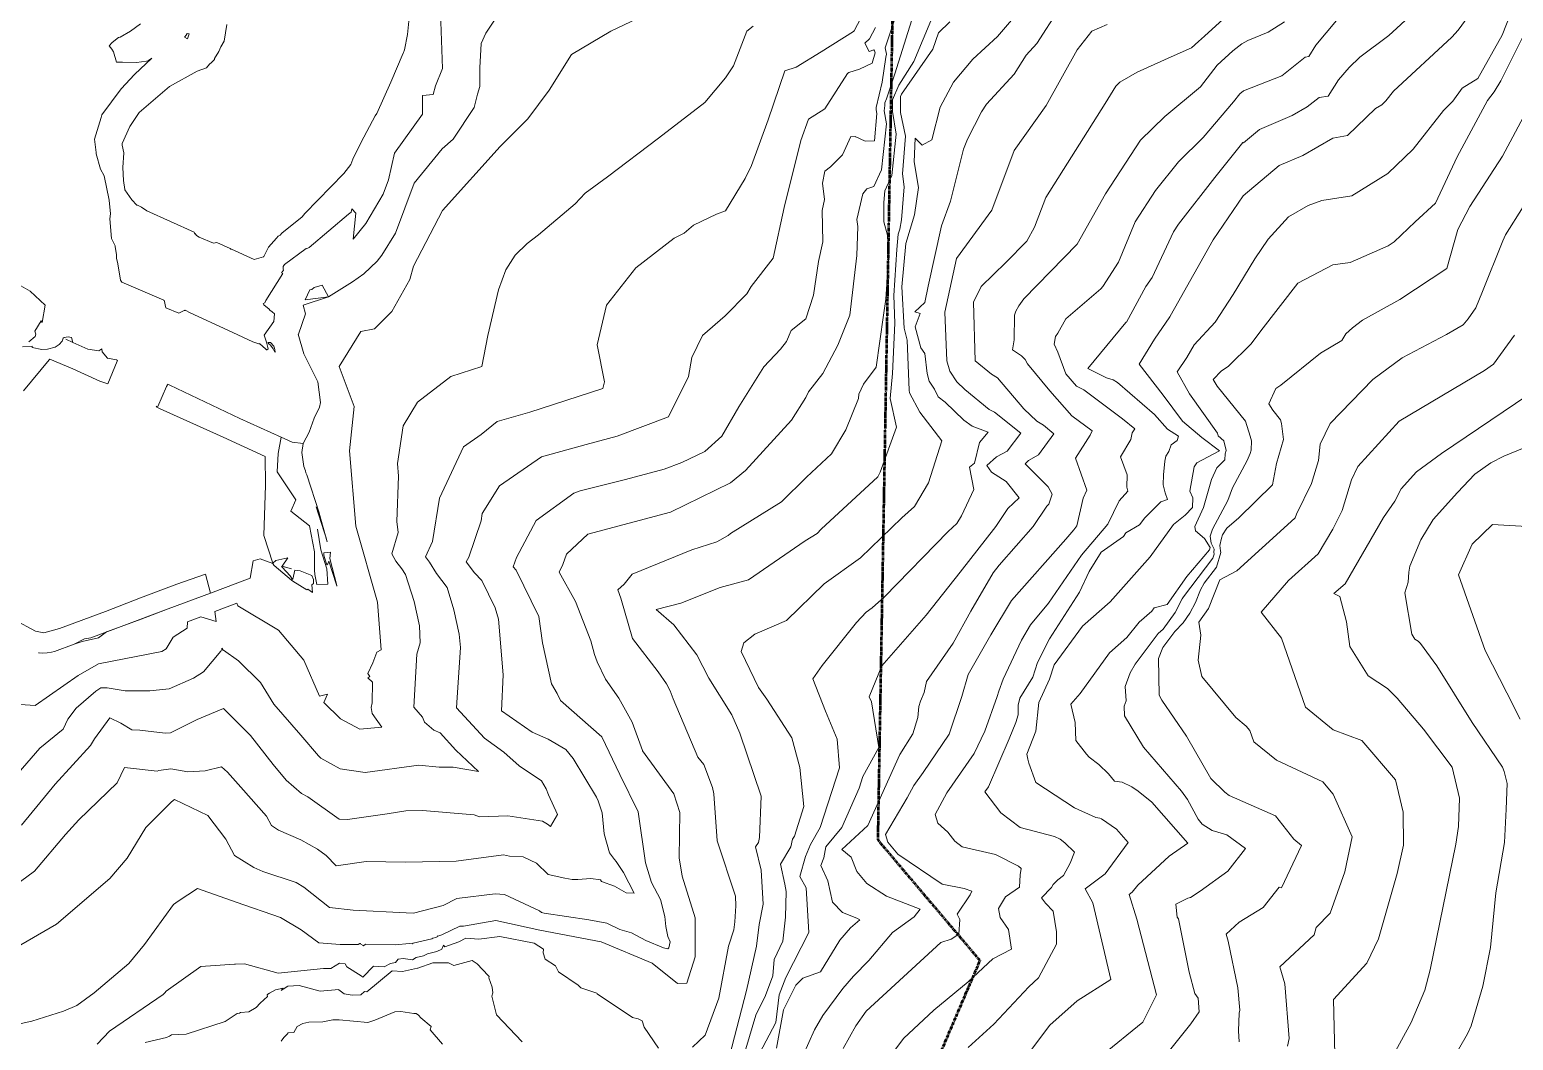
# Model space of a CAD drawing. Header units: metres. Extents: x 808189 to 809552, y 9158146 to 9159172.
# Drawn here: x 808857.6 to 809251.7, y 9158748.9 to 9159017.4 of the extents above; entities that cross this region are included whole.
import ezdxf

# ---------------------------------------------------------------- set-up
doc = ezdxf.new("R2010")
doc.units = ezdxf.units.M
doc.linetypes.add('ACAD_ISO08W100', pattern=[36, 24, -3, 6, -3])
doc.linetypes.add('PHANTOM2', pattern=[1.25, 0.625, -0.125, 0.125, -0.125, 0.125, -0.125])
doc.layers.add('AA L BOT', color=148, linetype='ACAD_ISO08W100')
doc.layers.add('C-TOPO-MAJR', color=9, linetype='Continuous')

msp = doc.modelspace()

# ---------------------------------------------------------------- linework, layer by layer
at = {"layer": 'AA L BOT', "color": 11, "linetype": 'PHANTOM2', "lineweight": 50, "flags": 128}
msp.add_lwpolyline([(809106.24, 9159172.13), (809106.35, 9159157.97), (809090.06, 9159132.63), (809094.85, 9159114.11), (809088.21, 9159105.06), (809082.85, 9158802.17), (809109.98, 9158770.13), (809098.89, 9158744.25), (809143.28, 9158646.89), (809137.11, 9158584.04), (809129.65, 9158530.63), (809094.16, 9158510.92), (808995.59, 9158550.33), (808940.39, 9158558.21), (808918.7, 9158538.51), (808877.3, 9158361.19), (808895.05, 9158313.91), (808928.56, 9158304.05), (808938.42, 9158268.59), (808934.49, 9158201.26), (808909.44, 9158149.88)], dxfattribs=at)
at = {"layer": 'C-TOPO-MAJR', "color": 9, "linetype": 'Continuous', "lineweight": 5}
for points, elevation in [([(808853.55, 9158773.28), (808864.73, 9158779.81), (808878.84, 9158791.92), (808883.46, 9158797.28), (808888.46, 9158805.45), (808895.24, 9158812.28), (808896.04, 9158812.93), (808904.92, 9158808.68), (808909.64, 9158802.4), (808912, 9158798.04), (808917.09, 9158794.84), (808919.54, 9158793.74), (808928.38, 9158790.83), (808930.44, 9158789.59), (808937.21, 9158784.19), (808943.47, 9158783.46), (808957.59, 9158782.78), (808959.55, 9158782.74), (808967.37, 9158784.77), (808971.08, 9158786.57), (808981.23, 9158787.81), (808983.67, 9158787.64), (808993, 9158783.35), (808993.52, 9158782.85), (808994.26, 9158782.67), (809006.14, 9158780.92), (809010.92, 9158780.02), (809014.37, 9158778.39), (809017.47, 9158777.44), (809021.24, 9158775.43), (809025.95, 9158773.53), (809027.07, 9158773.25), (809027.4, 9158773.48), (809027.69, 9158775.1), (809027.11, 9158776.52), (809026.55, 9158779.14), (809026.3, 9158781.79), (809025.11, 9158786.31), (809022.76, 9158790.86), (809021.15, 9158796.07), (809019.18, 9158809.62), (809014.32, 9158819.57), (809009.53, 9158829.52), (808998.55, 9158839.18), (808997.68, 9158841.05), (808996.16, 9158843.59), (808993.79, 9158854.52), (808992.83, 9158861.55), (808986.81, 9158873.87), (808985.99, 9158874.74), (808986.92, 9158877.16), (808992.12, 9158887.03), (809002.08, 9158894.26), (809003.81, 9158894.86), (809015.84, 9158897.89), (809026.11, 9158900.68), (809030.83, 9158902.45), (809036.93, 9158905.36), (809041.46, 9158909.45), (809045.97, 9158917.22), (809052.63, 9158927.86), (809057.05, 9158932.55), (809058.64, 9158934.57), (809059.83, 9158937.53), (809063.73, 9158940.6), (809065.81, 9158946.88), (809067.09, 9158955.83), (809068.23, 9158961.09), (809068.13, 9158969.34), (809068.74, 9158972.32), (809068.21, 9158976.62), (809068.78, 9158979.84), (809070.31, 9158980.95), (809073.49, 9158984.13), (809075.74, 9158989), (809076.82, 9158988.98), (809076.81, 9158989.06), (809079.54, 9158987.75), (809082.03, 9158987.86), (809082.58, 9158995.1), (809082.41, 9158996.1), (809082.47, 9158996.77), (809084, 9159003.47), (809084.99, 9159010.11), (809085.22, 9159010.9), (809084.86, 9159012.55), (809089.54, 9159026.78)], 2590), ([(809253.72, 9159028.57), (809248.71, 9159015.98), (809242.28, 9159004.46), (809238.13, 9159001.83), (809235.58, 9158998.4), (809233.17, 9158995.94), (809225.07, 9158985.68), (809218.39, 9158979.22), (809208.78, 9158973.27), (809200.84, 9158972.01), (809197.15, 9158970.72), (809191.99, 9158967.73), (809186.53, 9158961.79), (809182.99, 9158956.56), (809177.27, 9158947.02), (809172.46, 9158939.68), (809166.87, 9158933.7), (809164.97, 9158930.28), (809162.36, 9158926.49), (809165.64, 9158920.68), (809173.11, 9158910.19), (809173.3, 9158909.51), (809174.76, 9158908.15), (809175.4, 9158905.63), (809175.14, 9158904.71), (809175.07, 9158903.18), (809172.89, 9158900.98), (809171.51, 9158897.92), (809169.4, 9158890.45), (809167.11, 9158885.45), (809167.24, 9158884.26), (809169.65, 9158882.24), (809171.12, 9158879.86), (809171.01, 9158879.19), (809164.94, 9158872.18), (809159.77, 9158864.68), (809156.24, 9158863.8), (809155.69, 9158862.93), (809152.3, 9158859.99), (809148.98, 9158855.95), (809144.39, 9158851.84), (809136.6, 9158841.02), (809134.17, 9158838.23), (809135.28, 9158833.36), (809135.5, 9158828.57), (809138.26, 9158824.97), (809139.02, 9158824.15), (809141.58, 9158822.16), (809144.17, 9158819.7), (809145.7, 9158817.74), (809147.78, 9158817.5), (809150.34, 9158816.24), (809152.02, 9158815.16), (809155.68, 9158812.17), (809165.22, 9158801.27), (809160.27, 9158797.84), (809151.98, 9158790.17), (809150.43, 9158788.28), (809149.65, 9158787.65), (809151.68, 9158781.07), (809156.87, 9158761.02), (809153.3, 9158753.76), (809142.42, 9158744.91)], 2710), ([(808841.41, 9158839), (808859.03, 9158837.83), (808870.42, 9158845.83), (808875.86, 9158848.91), (808892.7, 9158852.18), (808893.87, 9158852.92), (808895.65, 9158856.02), (808899.38, 9158858.4), (808899.54, 9158860.13), (808903.05, 9158861.44), (808907.15, 9158860.15), (808906.77, 9158862.83), (808912.63, 9158865.03), (808912.91, 9158864.33), (808923.7, 9158857.93), (808930.37, 9158849.95), (808934.58, 9158840.38), (808936.68, 9158840.88), (808935.7, 9158838.69), (808940.1, 9158834.34), (808945.29, 9158831.55), (808951.16, 9158832.16), (808948.51, 9158835.75), (808948.33, 9158837.36), (808948.59, 9158838.56), (808948.68, 9158844.09), (808947.44, 9158845.19), (808947.93, 9158845.59), (808947.37, 9158846.37), (808948.72, 9158849.18), (808949.75, 9158852.06), (808950.91, 9158852.68), (808949.99, 9158865.31), (808944.22, 9158885.49), (808942.51, 9158905.51), (808943.73, 9158917.32), (808939.81, 9158927.96), (808945.57, 9158937.2), (808949.21, 9158937.98), (808953.76, 9158942.54), (808958.56, 9158951.07), (808959.52, 9158954.61), (808967.27, 9158969.33), (808982.52, 9158986.35), (808989.92, 9158993.7), (808995.61, 9159001.36), (809001.49, 9159010.78), (809011.92, 9159016.97), (809029.29, 9159025.3)], 2550), ([(808855.4, 9158806.05), (808864.39, 9158816.96), (808873.77, 9158827.25), (808874.83, 9158829.01), (808878.86, 9158834.61), (808881.8, 9158833.17), (808884.67, 9158831.37), (808886.83, 9158831.28), (808893.57, 9158830.54), (808894.99, 9158830.57), (808902.09, 9158834.14), (808909.09, 9158837.08), (808916.24, 9158829.94), (808922.23, 9158822.21), (808925.7, 9158818.08), (808929.76, 9158814.52), (808931.44, 9158813.57), (808939.79, 9158807.72), (808941.96, 9158807.57), (808952.53, 9158809.13), (808957.49, 9158809.9), (808961.95, 9158809.95), (808975.66, 9158808.86), (808977.04, 9158808.31), (808984.63, 9158808.58), (808993.78, 9158807.19), (808995.13, 9158806.31), (808995.93, 9158805.7), (808997.74, 9158808.88), (808995.36, 9158814.12), (808994.78, 9158815.76), (808993.52, 9158817.9), (808987.61, 9158821.82), (808983.53, 9158825.52), (808978.36, 9158829.16), (808970.98, 9158837.25), (808971.11, 9158839.98), (808971.98, 9158853.31), (808971.63, 9158856.84), (808970.26, 9158863.31), (808968.45, 9158869.26), (808965.66, 9158872.94), (808963.74, 9158875.98), (808962.71, 9158877.33), (808964.61, 9158881.45), (808966.4, 9158892.92), (808972.77, 9158906.58), (808977.53, 9158909.83), (808981.73, 9158913.33), (808990.47, 9158915.76), (809009.82, 9158922.11), (809010.28, 9158923.86), (809008.33, 9158933.69), (809010.78, 9158944.2), (809018.58, 9158954.16), (809028.76, 9158962.05), (809031.45, 9158963.37), (809033.95, 9158965.5), (809040.01, 9158968.41), (809042.4, 9158969.24), (809047.65, 9158977.88), (809049.33, 9158981.36), (809053.76, 9158993.43), (809058.15, 9159006.45), (809061.22, 9159007.42), (809067.81, 9159011.54), (809076.44, 9159016.93), (809076.55, 9159017.07), (809080.02, 9159023.66)], 2570), ([(808905.57, 9158867.72), (808916.15, 9158871.68), (808916.94, 9158876.32), (808918.76, 9158876.8), (808922.15, 9158875.64), (808922.45, 9158875.19), (808922.56, 9158875.06), (808927.14, 9158871.16), (808927.21, 9158871.1), (808927.22, 9158871.08), (808927.23, 9158871.06), (808927.23, 9158871.06), (808927.22, 9158871.05), (808927.38, 9158870.96), (808927.51, 9158870.86), (808931.23, 9158868.6), (808931.48, 9158868.75), (808932.66, 9158867.92), (808932.54, 9158869.93), (808932.98, 9158870.3), (808932.96, 9158871.33), (808932.56, 9158872.42), (808929.44, 9158873.69), (808928.05, 9158873.86), (808927.49, 9158871.47), (808927.45, 9158871.71), (808927.35, 9158871.35), (808926.73, 9158872.31), (808924.66, 9158874.6), (808924.51, 9158874.68), (808924.56, 9158874.85), (808927.14, 9158874.14), (808924.67, 9158874.9), (808926.14, 9158877.08), (808922.92, 9158876.4), (808922.14, 9158875.68), (808919.81, 9158883), (808920.18, 9158896.41), (808920.09, 9158904.05), (808908.94, 9158909.15), (808892.27, 9158916.68), (808892.04, 9158916.78), (808891.21, 9158917.26), (808891.3, 9158917.4), (808891.66, 9158917.27), (808893.89, 9158922.6), (808894.15, 9158923.08), (808894.27, 9158923.21), (808894.81, 9158922.98), (808913.42, 9158914.13), (808924.36, 9158909.2), (808924.36, 9158909.2), (808924.37, 9158909.19), (808924.38, 9158909.18), (808927.29, 9158907.82), (808930.23, 9158907.51), (808931.8, 9158910.49), (808933.14, 9158914.24), (808934.53, 9158917.15), (808934.79, 9158918.39), (808934.16, 9158923.9), (808930.38, 9158931.27), (808928.93, 9158936.48), (808928.94, 9158936.49), (808930.88, 9158941.88), (808930.25, 9158944.21), (808936.91, 9158946.44), (808943.36, 9158950.42), (808946.36, 9158952.58), (808949.85, 9158955.95), (808951.11, 9158957.51), (808954.73, 9158963.39), (808959.69, 9158976.61), (808967.11, 9158985.74), (808970.08, 9158988.29), (808975.69, 9158996.72), (808976.53, 9159000.31), (808977.18, 9159002.35), (808977.11, 9159007.3), (808977.48, 9159013.77), (808978.76, 9159016.45), (808983.04, 9159022.88)], 2540), ([(809047.8, 9158746.65), (809050.45, 9158755.6), (809053, 9158760.84), (809055.02, 9158766.07), (809055.3, 9158770.4), (809057.62, 9158775.28), (809058.37, 9158781.67), (809058.53, 9158788.44), (809058.21, 9158790.44), (809056.99, 9158795.68), (809059.73, 9158800.3), (809060.21, 9158802.35), (809060.7, 9158803.2), (809063.26, 9158811.02), (809062.13, 9158821.44), (809060.03, 9158829.26), (809053.39, 9158839.6), (809051.21, 9158842.67), (809046.58, 9158852.26), (809047.27, 9158854.54), (809050.18, 9158856.8), (809058.58, 9158860.47), (809068.63, 9158870.23), (809078.26, 9158877.12), (809089.27, 9158887.69), (809092.59, 9158890.78), (809096.32, 9158897.04), (809099.9, 9158908.17), (809094.07, 9158915.77), (809091.25, 9158920.95), (809091.16, 9158921.63), (809090.7, 9158934.89), (809089.85, 9158938.15), (809089.27, 9158949.09), (809090.34, 9158960.59), (809092.65, 9158968.25), (809093.64, 9158975.47), (809092.54, 9158982.29), (809092.78, 9158988.58), (809094.64, 9158986.72), (809097.21, 9158988.17), (809099.42, 9158996.79), (809102.97, 9159003.48), (809108.07, 9159009.58), (809114.63, 9159015.61), (809121.63, 9159023.71)], 2630), ([(809131.03, 9159022.96), (809125.07, 9159013.77), (809122.25, 9159010.61), (809119.13, 9159005.58), (809111.78, 9158997.59), (809110.37, 9158995.58), (809106.65, 9158988.33), (809105.65, 9158985.69), (809102.14, 9158971.89), (809099.75, 9158965.29), (809096.28, 9158949.3), (809095.4, 9158944.97), (809092.68, 9158942.45), (809094.13, 9158942.01), (809092.81, 9158938.45), (809094.33, 9158932.86), (809095.37, 9158931.42), (809095.94, 9158926.06), (809096.55, 9158924.02), (809097.95, 9158921.9), (809098.91, 9158919.91), (809100.75, 9158918.45), (809105.7, 9158913.71), (809107.94, 9158912.07), (809112.16, 9158910.46), (809109.87, 9158907.78), (809108.58, 9158902.28), (809107.19, 9158901.23), (809108.37, 9158895.28), (809108.37, 9158895.28), (809108.37, 9158895.28), (809108.37, 9158895.28), (809108.37, 9158895.28), (809105.13, 9158888.3), (809103.86, 9158886.19), (809101.56, 9158884.06), (809084.65, 9158866.75), (809081.4, 9158863.84), (809079.8, 9158862.69), (809077.25, 9158859.94), (809068.11, 9158848.48), (809065.58, 9158844.94), (809068.98, 9158836.38), (809072.07, 9158828.89), (809072.71, 9158821.32), (809067.54, 9158805.45), (809064.98, 9158800.95), (809063.62, 9158797.79), (809062.17, 9158792.42), (809063.83, 9158789.45), (809064.55, 9158777.56), (809058.4, 9158765.62), (809056.66, 9158761.02), (809055.75, 9158753.64), (809051.47, 9158745.41)], 2640), ([(809179.45, 9159024.6), (809169.66, 9159015.65), (809168.01, 9159014.3), (809166.21, 9159012.56), (809160.78, 9159010.17), (809151.75, 9159006.1), (809147.18, 9159003.43), (809146.09, 9159002.39), (809143.29, 9158997.78), (809127.47, 9158972.87), (809124.49, 9158964.95), (809122.41, 9158961.27), (809116.87, 9158955.56), (809110.32, 9158949.17), (809108.27, 9158945.01), (809108.77, 9158929.48), (809113.11, 9158925.89), (809114.65, 9158924.9), (809121.67, 9158916.67), (809125.09, 9158913.45), (809126.86, 9158912.34), (809129.65, 9158910.05), (809125.56, 9158904.46), (809122.92, 9158902.97), (809122.03, 9158902.08), (809128.16, 9158895.96), (809129.22, 9158894.04), (809128.31, 9158891.37), (809127.73, 9158890.8), (809124.15, 9158885.45), (809115.08, 9158875.11), (809113.52, 9158873.08), (809107.6, 9158862.94), (809102.88, 9158854.47), (809095.8, 9158844.26), (809095.14, 9158841.29), (809094.2, 9158839.01), (809093.73, 9158837.57), (809093.49, 9158834.66), (809092.14, 9158830.39), (809088.74, 9158824.9), (809080.26, 9158805.96), (809073.33, 9158799.58), (809075.77, 9158797.62), (809077.34, 9158793.81), (809079.97, 9158790.61), (809085.18, 9158787.24), (809094.13, 9158783.74), (809092.54, 9158781.72), (809086.77, 9158777.56), (809080.52, 9158770.14), (809076.42, 9158766.01), (809073.56, 9158762.66), (809068.3, 9158755.48), (809066.01, 9158751.75), (809063.05, 9158745.01)], 2660), ([(809207.93, 9159023.69), (809199.24, 9159013.3), (809197.33, 9159010.29), (809196.43, 9159010.13), (809190.16, 9159005.16), (809180, 9159001.2), (809179, 9159000.41), (809177.35, 9158998.26), (809169.25, 9158988.8), (809162.77, 9158982.32), (809156.64, 9158974.71), (809151.25, 9158966.38), (809146.82, 9158955.66), (809142.66, 9158949.21), (809142.08, 9158948.59), (809132.8, 9158940.58), (809130.7, 9158936.8), (809130.04, 9158935.91), (809129.72, 9158933.86), (809130.69, 9158931.77), (809132.78, 9158926), (809135.66, 9158922.71), (809137.63, 9158921.69), (809147.87, 9158914), (809151.1, 9158911.37), (809150.43, 9158910.32), (809150.08, 9158908.51), (809147.32, 9158903.89), (809149.07, 9158899.17), (809149, 9158895.88), (809149.25, 9158894.82), (809146.95, 9158892.28), (809143.95, 9158886.07), (809137.01, 9158877.81), (809128.18, 9158865.06), (809123.4, 9158859.33), (809121.07, 9158855.25), (809116.14, 9158844.85), (809114.99, 9158841.67), (809114.61, 9158840.3), (809111.28, 9158831.05), (809108.44, 9158825.09), (809101.19, 9158814.64), (809098.07, 9158808.93), (809098.81, 9158806.62), (809101.43, 9158804.26), (809103.36, 9158801.85), (809105.28, 9158800.37), (809114.09, 9158798.3), (809120.25, 9158795.2), (809120.99, 9158794.55), (809120.66, 9158792.91), (809120.49, 9158789.58), (809116.77, 9158787.04), (809114.97, 9158783.98), (809115.33, 9158781.54), (809117.57, 9158778.39), (809118.41, 9158773.1), (809113.39, 9158770.59), (809106.9, 9158764.46), (809097.77, 9158756.92), (809089.67, 9158749.45), (809087.14, 9158745.96)], 2680), ([(808846.73, 9158751.58), (808858.12, 9158753.98), (808866.54, 9158756.68), (808870.08, 9158758.2), (808874.72, 9158761.53), (808883.95, 9158769.37), (808888.05, 9158774.34), (808895.82, 9158784.97), (808896.98, 9158785.91), (808902.13, 9158789.29), (808912.43, 9158785.66), (808924.21, 9158781.56), (808929.71, 9158778.26), (808934.41, 9158774.82), (808940.07, 9158774.35), (808944.85, 9158774.41), (808945.24, 9158774.64), (808945.48, 9158774.61), (808945.56, 9158774.49), (808946.2, 9158774.08), (808946.27, 9158774.02), (808946.75, 9158774.5), (808954.67, 9158774.28), (808958.43, 9158774.67), (808959.14, 9158774.58), (808959.42, 9158774.75), (808964.4, 9158775.89), (808964.71, 9158776.05), (808965.42, 9158776.21), (808965.8, 9158776.38), (808965.93, 9158776.7), (808966.02, 9158776.57), (808967.07, 9158776.95), (808971.86, 9158779.29), (808972.85, 9158779.22), (808981.4, 9158780.74), (808993.05, 9158778.2), (809009.35, 9158775.06), (809022.92, 9158769.38), (809029.63, 9158763.99), (809032.13, 9158764.1), (809034.36, 9158771.07), (809034.39, 9158781.45), (809030.91, 9158792.57), (809030.13, 9158797.45), (809030.3, 9158809.48), (809028.7, 9158814.4), (809020.4, 9158825.84), (809020.35, 9158825.94), (809017.63, 9158833.46), (809014.1, 9158839.8), (809010.52, 9158844.88), (809008.36, 9158849.44), (809007.61, 9158851.42), (809006.63, 9158855.01), (809002.54, 9158865.5), (808998.23, 9158873.26), (808999.21, 9158875.31), (809000.21, 9158878.04), (809005.84, 9158883.37), (809027.83, 9158889.2), (809043.74, 9158897.01), (809047.76, 9158900.29), (809059.91, 9158913.64), (809063.79, 9158919.7), (809064.46, 9158921.18), (809068.28, 9158926.03), (809072.23, 9158933.6), (809075.45, 9158941.53), (809077.33, 9158957.45), (809077.57, 9158965.11), (809077.32, 9158967.02), (809078.89, 9158973.79), (809079.92, 9158975.11), (809081.85, 9158975.73), (809083.86, 9158980.15), (809085.16, 9158992.38), (809084.57, 9158995.87), (809084.71, 9158997.31), (809084.7, 9158997.98), (809085.18, 9158999.08), (809087.37, 9159005.65), (809092.31, 9159021.45)], 2600), ([(808854.49, 9158819.9), (808860.26, 9158826.51), (808866.45, 9158831.61), (808867.7, 9158834.26), (808869.91, 9158837.13), (808875.17, 9158841.67), (808876.49, 9158842.6), (808878.14, 9158842.53), (808882.94, 9158841.79), (808889.46, 9158841.73), (808894.61, 9158842.3), (808901.12, 9158845.11), (808903.73, 9158846.81), (808908.39, 9158852.32), (808908.57, 9158852.63), (808908.73, 9158852.58), (808908.66, 9158853.11), (808908.76, 9158852.91), (808908.84, 9158852.67), (808909.06, 9158852.54), (808913.02, 9158849.7), (808918.88, 9158844), (808922.42, 9158838.26), (808929.64, 9158829.97), (808934.26, 9158824.46), (808934.94, 9158823.87), (808940.05, 9158821.09), (808946.72, 9158820.05), (808960.91, 9158821.98), (808966.39, 9158821.48), (808970.11, 9158821.52), (808976.83, 9158820.37), (808970.74, 9158826.05), (808966.61, 9158830.58), (808964.94, 9158831.3), (808962.41, 9158833.47), (808961.96, 9158834.74), (808959.63, 9158837.39), (808960.38, 9158851.52), (808961.28, 9158854.53), (808961.1, 9158859.05), (808959.73, 9158865.52), (808957.39, 9158872.64), (808956.43, 9158874.15), (808954.88, 9158876.18), (808953.8, 9158878.2), (808955.45, 9158883.82), (808955.11, 9158886.73), (808955.59, 9158898.79), (808955.31, 9158902.13), (808956.76, 9158912.14), (808960.61, 9158918.45), (808969.48, 9158925.27), (808977.69, 9158927.97), (808979.28, 9158936.15), (808982.08, 9158948.3), (808984.08, 9158953.59), (808986.5, 9158957.54), (808989.71, 9158960.59), (808992.72, 9158962.91), (809002.44, 9158971.14), (809005.11, 9158973.97), (809011.03, 9158978.3), (809024.61, 9158988.55), (809036.94, 9158998.09), (809042.45, 9159004.58), (809044.57, 9159007.79), (809048.12, 9159017.05), (809049.75, 9159018.36)], 2560), ([(808886.99, 9159018.99), (808884.38, 9159017.03), (808881.6, 9159015.44), (808881.16, 9159015.29), (808879.49, 9159013.96), (808878.67, 9159013.14), (808879.41, 9159012.27), (808879.87, 9159011.54), (808880.68, 9159008.82), (808880.65, 9159008.74), (808882.25, 9159008.8), (808885.99, 9159008.67), (808888.62, 9159009.04), (808888.96, 9159009.14), (808889.14, 9159009.22), (808890.06, 9159009.84), (808885.44, 9159005.54), (808881.88, 9159001.73), (808876.73, 9158994.79), (808876.57, 9158994.07), (808874.76, 9158988.29), (808875.24, 9158984.78), (808875.26, 9158984.39), (808876.41, 9158980.33), (808877.32, 9158978.55), (808878.67, 9158972.12), (808879.08, 9158968.45), (808878.87, 9158967.14), (808879.31, 9158961.92), (808880.29, 9158959.99), (808880.25, 9158959.79), (808880.65, 9158957.61), (808880.6, 9158956.75), (808881.03, 9158955.23), (808881.68, 9158950.83), (808882.06, 9158950.36), (808893.21, 9158945.51), (808893.23, 9158945.49), (808893.31, 9158945.54), (808893.7, 9158943.52), (808897.21, 9158942.07), (808898.78, 9158942.87), (808898.79, 9158942.72), (808898.86, 9158942.89), (808900.2, 9158942.21), (808910.21, 9158937.62), (808916.82, 9158934.46), (808918.68, 9158933.89), (808918.59, 9158934.05), (808920.3, 9158932.56), (808920.49, 9158932.37), (808920.55, 9158932.38), (808920.94, 9158932.58), (808920.5, 9158934.37), (808919.82, 9158936.25), (808922.44, 9158939.91), (808922.64, 9158941.89), (808921.95, 9158942.49), (808921.4, 9158942.86), (808921.22, 9158943.13), (808919.77, 9158944.3), (808919.63, 9158944.68), (808920, 9158944.8), (808920.31, 9158945.48), (808924.81, 9158952.66), (808924.49, 9158952.83), (808925.01, 9158953.52), (808924.89, 9158953.8), (808924.89, 9158954.47), (808925.3, 9158955.02), (808931.04, 9158959.26), (808931.47, 9158959.41), (808931.78, 9158959.58), (808942.23, 9158968.39), (808942.93, 9158968.89), (808943.12, 9158969.84), (808944.23, 9158968.7), (808943.48, 9158961.79), (808946.85, 9158965.93), (808951.45, 9158973.73), (808952.86, 9158977.51), (808954.46, 9158984.58), (808961.94, 9158994.96), (808961.91, 9158999.92), (808964.76, 9159000.15), (808965.4, 9159002.52), (808967.24, 9159007.11), (808966.69, 9159021.93)], 2530), ([(808909.99, 9159018.82), (808909.24, 9159014.39), (808908.38, 9159012.87), (808907.82, 9159011.57), (808906.69, 9159009.74), (808906.71, 9159009.49), (808905.91, 9159008.7), (808905.33, 9159008.29), (808904.57, 9159007.3), (808902.04, 9159006.37), (808894.74, 9159002.28), (808886.67, 9158995.39), (808884.19, 9158991.65), (808882.11, 9158987.13), (808882.15, 9158986.76), (808882.59, 9158984.68), (808882.31, 9158980.82), (808882.48, 9158977.33), (808882.81, 9158974.97), (808882.83, 9158974.95), (808882.86, 9158974.88), (808884.71, 9158972.21), (808886, 9158970.82), (808886.26, 9158970.81), (808887.3, 9158970.26), (808888.69, 9158969.31), (808901.28, 9158963.6), (808901.29, 9158963.6), (808901.49, 9158963.06), (808901.56, 9158963.24), (808901.93, 9158962.73), (808902.62, 9158962.25), (808906.44, 9158960.7), (808907.26, 9158960.89), (808910.82, 9158959.24), (808911.05, 9158959.08), (808911.19, 9158959.11), (808917.23, 9158956.33), (808919.72, 9158957.07), (808919.77, 9158957.13), (808921.01, 9158959.62), (808923.18, 9158962.02), (808923.56, 9158962.55), (808924.09, 9158962.8), (808924.53, 9158963.31), (808930, 9158967.72), (808930.65, 9158968.59), (808941.07, 9158979.24), (808942.91, 9158981.56), (808943.41, 9158983), (808945.64, 9158987.49), (808949.36, 9158994.56), (808949.81, 9158995.1), (808953.55, 9159003.5), (808956.82, 9159011.16), (808956.89, 9159011.38), (808957.17, 9159012.04), (808957.94, 9159016.1), (808958.38, 9159020.59)], 2520), ([(809097.41, 9159020.81), (809092.44, 9159008.92), (809088.46, 9159002.66), (809086.79, 9158998.81), (809086.81, 9158996.49), (809086.73, 9158995.65), (809087.75, 9158989.66), (809086.58, 9158978.68), (809084.72, 9158974.59), (809084.43, 9158971.54), (809084.43, 9158966.37), (809085.42, 9158962.82), (809085.68, 9158956.54), (809085.04, 9158945.79), (809084.4, 9158941.59), (809082.46, 9158927.72), (809079.04, 9158923.23), (809077.82, 9158920.58), (809077.76, 9158919.43), (809074.35, 9158911.12), (809070.55, 9158904.73), (809063.89, 9158898.53), (809057.26, 9158891.95), (809043.76, 9158883.57), (809043.09, 9158883.02), (809040.15, 9158881.39), (809033.45, 9158879.27), (809017.66, 9158872.79), (809015.53, 9158870.09), (809013.81, 9158868.62), (809014.62, 9158866.38), (809017.68, 9158855.64), (809024.56, 9158846.83), (809026.72, 9158843.6), (809027.73, 9158841.78), (809028.51, 9158839.61), (809035.03, 9158824.19), (809036.69, 9158822.24), (809039, 9158816.12), (809039.34, 9158814.43), (809040.23, 9158801.92), (809045.09, 9158787.19), (809045.15, 9158784.65), (809044.92, 9158780.43), (809044.6, 9158778.28), (809043.19, 9158773.97), (809040.68, 9158760.09), (809036.98, 9158750.33), (809033.62, 9158747.08)], 2610), ([(809102.04, 9159019.46), (809098.96, 9159016.54), (809097.5, 9159012.19), (809089.16, 9159000.29), (809088.88, 9158999.65), (809088.92, 9158995.66), (809088.89, 9158995.42), (809090.26, 9158989.12), (809089.45, 9158979.08), (809089.9, 9158975.62), (809089.12, 9158966.87), (809088.68, 9158964.37), (809088.29, 9158963.09), (809087.96, 9158959.02), (809087.16, 9158946.78), (809087.37, 9158939.48), (809086.78, 9158926.03), (809086.17, 9158919.44), (809087.82, 9158911.78), (809083.53, 9158899.83), (809082.83, 9158898.65), (809067.85, 9158884.7), (809066.75, 9158883.61), (809063.55, 9158881.62), (809048.53, 9158871.28), (809040.99, 9158869.22), (809030.52, 9158865.06), (809023.95, 9158863.35), (809028.7, 9158859.3), (809034.79, 9158851.32), (809038.02, 9158845.11), (809044.12, 9158835.42), (809046.19, 9158830.52), (809051.85, 9158813.83), (809051.47, 9158802.85), (809051.15, 9158801.52), (809050.42, 9158800.29), (809051.85, 9158794.17), (809052.38, 9158785.07), (809051.32, 9158779.69), (809050.68, 9158773.93), (809047.95, 9158762.18), (809043.48, 9158744.7)], 2620), ([(809143.75, 9159018.79), (809139.75, 9159017.03), (809135.8, 9159012.05), (809127.57, 9158997.3), (809119.1, 9158985.29), (809113.13, 9158969.45), (809103.75, 9158956.59), (809100.64, 9158942.34), (809101.21, 9158929.43), (809102.02, 9158926.7), (809103.9, 9158923.88), (809105.98, 9158921.78), (809112.43, 9158916.55), (809113.87, 9158915.82), (809120.82, 9158910.25), (809117.27, 9158905.45), (809114.36, 9158903.89), (809111.82, 9158901.59), (809113.09, 9158899.87), (809116.95, 9158897.41), (809120.38, 9158893.06), (809117.37, 9158890.18), (809114.19, 9158885.45), (809104.78, 9158873.3), (809095.75, 9158861.89), (809092.6, 9158858.29), (809083.9, 9158848.44), (809080.53, 9158840.22), (809081.16, 9158838.85), (809083.17, 9158826.7), (809078.92, 9158819.04), (809077.93, 9158815.88), (809073.28, 9158805.45), (809069.09, 9158800.31), (809068.53, 9158797.39), (809067.73, 9158795.33), (809069.56, 9158791.26), (809070.87, 9158785.6), (809073.47, 9158782.86), (809077.3, 9158781.36), (809078.08, 9158780.91), (809075.57, 9158778.83), (809072.8, 9158775.53), (809067.65, 9158767.16), (809062.99, 9158765.44), (809061.13, 9158763.62), (809057.8, 9158757.01), (809056, 9158746.85)], 2650), ([(809190.86, 9159019.5), (809186.53, 9159016.72), (809181.16, 9159014.56), (809179.55, 9159013.65), (809177.16, 9159011.77), (809173.02, 9159007.95), (809168.61, 9159002.21), (809159.14, 9158994.33), (809152.63, 9158988.1), (809143.39, 9158973.82), (809135.85, 9158960.45), (809121.66, 9158945.87), (809120.33, 9158944.09), (809119.52, 9158942.63), (809119.17, 9158941.59), (809119.11, 9158935.05), (809118.68, 9158932.32), (809121.08, 9158930.78), (809121.99, 9158929.82), (809122.6, 9158928.68), (809128.53, 9158921.45), (809134.44, 9158914.79), (809139.84, 9158910.85), (809139.24, 9158909.7), (809135.41, 9158903.56), (809138.35, 9158895.1), (809137.4, 9158892.95), (809135.7, 9158885.61), (809134.97, 9158884.51), (809132.79, 9158882.03), (809118.36, 9158865.77), (809112.87, 9158856.68), (809106.87, 9158846.09), (809105.19, 9158840.24), (809101.82, 9158830.29), (809094.92, 9158820.07), (809092.48, 9158816.64), (809090.66, 9158813.32), (809084.88, 9158803.59), (809085.52, 9158801.57), (809088.15, 9158798.37), (809100, 9158790.37), (809105.85, 9158789.23), (809107.84, 9158788.53), (809107.39, 9158787.58), (809103.94, 9158782.46), (809104.63, 9158781.04), (809104.41, 9158777.1), (809102.32, 9158775.78), (809099.63, 9158774.87), (809079.75, 9158756.7), (809077.02, 9158752.76), (809073.63, 9158746.76)], 2670), ([(809225.08, 9159021.81), (809218.63, 9159015.82), (809210.92, 9159010.1), (809208.04, 9159007.38), (809205.21, 9159004.1), (809202.49, 9158999.79), (809200.07, 9158999.35), (809196.94, 9158996.87), (809192.96, 9158994.57), (809184.28, 9158990.89), (809180.04, 9158987.32), (809179.82, 9158987.45), (809172.41, 9158978.18), (809162.77, 9158965.7), (809161.44, 9158963.74), (809155.72, 9158951.56), (809154.06, 9158949.2), (809148.91, 9158939.73), (809148.88, 9158939.7), (809148.78, 9158939.58), (809138.68, 9158927.44), (809143.6, 9158924.91), (809145.39, 9158924.36), (809146.58, 9158923.66), (809156.33, 9158915.18), (809159.86, 9158911.32), (809162.78, 9158909.46), (809162.35, 9158908.29), (809160.81, 9158907.14), (809160.17, 9158905.39), (809159.34, 9158904.07), (809159.09, 9158902.8), (809158.76, 9158899.12), (809158.71, 9158896.49), (809159.21, 9158894.37), (809159.83, 9158892.56), (809158.08, 9158891.94), (809153.76, 9158887.69), (809152.34, 9158885.84), (809148.71, 9158883.72), (809148.11, 9158882.77), (809142.21, 9158878.65), (809139, 9158873.43), (809136.47, 9158867.98), (809128.44, 9158855.61), (809125.25, 9158849.26), (809124.08, 9158845.44), (809120.63, 9158839.79), (809120.11, 9158837.96), (809120.13, 9158835.43), (809119.56, 9158833.39), (809117.77, 9158828.99), (809112.3, 9158816.23), (809111.27, 9158814.9), (809115.59, 9158809.38), (809120.71, 9158805.45), (809129.77, 9158803.08), (809131.29, 9158802.4), (809132.52, 9158801.43), (809135.13, 9158798.88), (809133.94, 9158796.02), (809132.18, 9158792.69), (809130.65, 9158791.56), (809129.47, 9158790.34), (809129.04, 9158789.49), (809126.38, 9158786.78), (809127.39, 9158785.35), (809129.45, 9158783.21), (809130.33, 9158777.71), (809130.32, 9158774.46), (809125.52, 9158765.5), (809123.02, 9158763.16), (809113.71, 9158753.18), (809106.9, 9158747.05)], 2690), ([(809239.72, 9159020.93), (809237.05, 9159017.31), (809235.35, 9159015.46), (809219.85, 9159001.07), (809217.83, 9158998.5), (809216.71, 9158997.43), (809215.11, 9158996.44), (809207.64, 9158989.29), (809203.71, 9158988.58), (809195.76, 9158983.98), (809189.5, 9158981.34), (809179.95, 9158973.3), (809171.97, 9158961.55), (809161.69, 9158943.31), (809161.29, 9158942.75), (809160.43, 9158941.16), (809156.4, 9158935.19), (809152.33, 9158928.52), (809158.63, 9158920.35), (809163.79, 9158913.45), (809168.91, 9158909.03), (809173.61, 9158905.52), (809167.63, 9158902.35), (809166.89, 9158901.28), (809165.79, 9158894.77), (809166.54, 9158893.05), (809166.44, 9158890.49), (809164.54, 9158888.45), (809161.39, 9158885.98), (809155.2, 9158877.38), (809144.57, 9158865.45), (809137.28, 9158858.99), (809129.72, 9158848.68), (809128.51, 9158844.87), (809125.62, 9158838.63), (809124.83, 9158831.02), (809122.46, 9158824.94), (809122.68, 9158823.63), (809122.98, 9158822.52), (809124.86, 9158817.45), (809135.1, 9158810.67), (809140.78, 9158808.09), (809141.82, 9158807.97), (809142.25, 9158807.76), (809146.27, 9158805.06), (809149.38, 9158801.51), (809143.27, 9158793.16), (809137.92, 9158789.18), (809140, 9158785.45), (809144.77, 9158765.07), (809135.82, 9158759.41), (809128.58, 9158752.97), (809119.74, 9158741.22)], 2700), ([(808851.76, 9158788.66), (808858.88, 9158793.87), (808867.09, 9158803.57), (808870.65, 9158807.52), (808880.8, 9158817.3), (808882.72, 9158821.4), (808891.43, 9158820.45), (808891.86, 9158820.57), (808895.03, 9158821.01), (808899.6, 9158820.22), (808904.17, 9158820.49), (808908.55, 9158821.59), (808910.14, 9158820.17), (808913.64, 9158816.21), (808920.46, 9158808.49), (808921.81, 9158806), (808923.71, 9158804.8), (808929.61, 9158802.15), (808934.06, 9158799.7), (808936.31, 9158798.05), (808939.02, 9158795.3), (808946.97, 9158796.44), (808957.38, 9158796.24), (808970.83, 9158796.53), (808983.45, 9158798.17), (808985.03, 9158797.89), (808988.69, 9158797.64), (808992.19, 9158796.03), (808995.32, 9158793.01), (808999.73, 9158791.98), (809001.71, 9158791.69), (809003.21, 9158791.68), (809006.61, 9158791.91), (809009.21, 9158791.59), (809009.5, 9158791.15), (809012.89, 9158789.87), (809016.05, 9158788.15), (809018.11, 9158788), (809015.34, 9158793.47), (809013.4, 9158796.39), (809012.88, 9158797), (809011.64, 9158798.71), (809010.2, 9158803.81), (809009.65, 9158809.35), (809008.58, 9158812.59), (809008.13, 9158813.53), (809001.96, 9158823.83), (808999.96, 9158826.18), (808995.29, 9158828.93), (808991.03, 9158830.82), (808982.94, 9158836.49), (808983.39, 9158846.02), (808982.14, 9158860.81), (808981.24, 9158863.78), (808977.71, 9158871.04), (808975.74, 9158873.13), (808973.51, 9158876.08), (808974.22, 9158877.31), (808977.5, 9158886.93), (808977.8, 9158888.84), (808982.34, 9158896.19), (808993.55, 9158903.9), (809005.41, 9158907.23), (809013.63, 9158909.46), (809027.25, 9158914.6), (809032.6, 9158925.29), (809033.45, 9158930.33), (809036.28, 9158936.16), (809042.32, 9158941.41), (809048.09, 9158947.27), (809049.26, 9158949.22), (809055.11, 9158956.73), (809057.98, 9158970.18), (809062.45, 9158987.93), (809064.46, 9158993.66), (809068.83, 9158996.38), (809074.83, 9159005.76), (809075.16, 9159006.01), (809078, 9159006.96), (809081.33, 9159008.5), (809082.14, 9159011.28), (809082.03, 9159011.78), (809081.77, 9159012.06), (809080.61, 9159011.62), (809079.43, 9159013.84), (809080.68, 9159014.97), (809082.26, 9159017.99)], 2580), ([(809254.25, 9159015.49), (809248.33, 9159003.78), (809246.55, 9159000.92), (809244.85, 9158998.63), (809236.76, 9158983.64), (809230.97, 9158971.33), (809225.63, 9158966.4), (809220.07, 9158961.01), (809218.47, 9158960.02), (809208.37, 9158955.54), (809203.76, 9158954.95), (809194.43, 9158950.07), (809184.61, 9158937.45), (809182.04, 9158933.92), (809175.9, 9158927.96), (809174.13, 9158926.81), (809171.96, 9158924.51), (809172.98, 9158922.73), (809180.51, 9158913.45), (809181.81, 9158909.45), (809182.09, 9158908.19), (809182.07, 9158905.72), (809181.77, 9158904.8), (809181.02, 9158902.96), (809177.07, 9158895.68), (809175.87, 9158892.3), (809171.75, 9158884.73), (809171.14, 9158882.86), (809171.4, 9158881.03), (809171.82, 9158880.09), (809172.24, 9158879.41), (809172.1, 9158878.58), (809172.22, 9158878.1), (809171.89, 9158876.99), (809164.03, 9158866.72), (809163.7, 9158866.2), (809161.89, 9158862.56), (809158.66, 9158858.18), (809157.31, 9158857), (809151.26, 9158848.85), (809149.86, 9158846.58), (809148.56, 9158842.93), (809148.85, 9158839.13), (809148.32, 9158837.68), (809148.44, 9158835.14), (809153.4, 9158826.83), (809163.53, 9158815.15), (809165.16, 9158812.94), (809167.95, 9158807.71), (809169.04, 9158806.32), (809171.69, 9158804.64), (809175.54, 9158803.5), (809180.57, 9158799.85), (809175.84, 9158793.88), (809168.53, 9158788.51), (809165.89, 9158786.91), (809165.21, 9158786.72), (809162.02, 9158785.08), (809162.4, 9158781.64), (809162.73, 9158781.2), (809165.57, 9158767.06), (809167.06, 9158761.33), (809168, 9158760.1), (809168.23, 9158756.5), (809166.06, 9158753.34), (809157.84, 9158743.14)], 2720), ([(809255.72, 9158996.77), (809248.84, 9158983.85), (809240.09, 9158970.47), (809236.97, 9158964.3), (809234.04, 9158953.94), (809221.57, 9158945.7), (809211.65, 9158940.25), (809208.92, 9158938.23), (809207.21, 9158936.59), (809206.16, 9158934.88), (809200.45, 9158931.46), (809189.95, 9158922.98), (809188.63, 9158922.11), (809186.7, 9158918.05), (809187.81, 9158916.33), (809189.88, 9158913.79), (809190.13, 9158912.76), (809190.62, 9158908.58), (809188.74, 9158902.19), (809187.75, 9158896.47), (809178.78, 9158887.76), (809175.58, 9158884.97), (809174.39, 9158883.24), (809174.13, 9158882.31), (809173.75, 9158880.35), (809173.88, 9158878.92), (809173.98, 9158878.54), (809172.83, 9158874.63), (809169.57, 9158870.34), (809168.59, 9158868.6), (809167.23, 9158865.23), (809165.72, 9158862.43), (809164.01, 9158859.83), (809161.81, 9158857.54), (809158.6, 9158853.25), (809157.45, 9158850.34), (809157.59, 9158840.64), (809158.31, 9158839.25), (809164.91, 9158829.75), (809171.35, 9158818.49), (809175.02, 9158814.88), (809176.19, 9158813.97), (809188.54, 9158808.58), (809193.37, 9158802.35), (809195.41, 9158800.72), (809190.11, 9158789.46), (809189.46, 9158789.65), (809185.19, 9158784.19), (809178.85, 9158780.36), (809175.38, 9158777.09), (809175.91, 9158775.31), (809178.52, 9158762.9), (809179, 9158756.95), (809178.85, 9158756.17), (809178.66, 9158751.42), (809178.85, 9158748.54)], 2730), ([(809254.31, 9158970.39), (809249.6, 9158962.88), (809248.87, 9158961.33), (809243.51, 9158947.89), (809241.73, 9158943.52), (809239.7, 9158940.63), (809238.34, 9158938.96), (809233.92, 9158936.39), (809222.13, 9158930.22), (809214.34, 9158924.46), (809202.99, 9158912.81), (809200.33, 9158907.27), (809199.9, 9158902.93), (809198.05, 9158896.86), (809194.06, 9158888.69), (809193.69, 9158887.75), (809191.73, 9158885.85), (809178.27, 9158873.69), (809173.73, 9158871.23), (809170.67, 9158863.63), (809168.15, 9158859.99), (809168.65, 9158856.59), (809167.94, 9158849.94), (809168.9, 9158845.54), (809177.99, 9158834.73), (809180.76, 9158832.39), (809181.66, 9158831.23), (809182.72, 9158828.19), (809188.81, 9158823.37), (809201.05, 9158817.58), (809203.85, 9158814.28), (809208.85, 9158802.97), (809206.92, 9158793.69), (809202.99, 9158782.69), (809199.27, 9158778.88), (809198.74, 9158776.95), (809189.63, 9158768.42), (809190.96, 9158763.97), (809192.13, 9158749.45), (809191.72, 9158747.36)], 2740), ([(808857.34, 9158934.45), (808859.07, 9158935.87), (808859.19, 9158936.54), (808858.97, 9158937.36), (808860.6, 9158940.05), (808860.86, 9158939.66), (808861.73, 9158944.18), (808857.69, 9158947.95), (808855.2, 9158949.39)], 2540), ([(808855.92, 9158921.44), (808862.75, 9158929.72), (808862.75, 9158929.65), (808862.87, 9158929.81), (808862.91, 9158929.84), (808869.01, 9158927.33), (808876.25, 9158924.02), (808878.38, 9158923.33), (808880.79, 9158929.37), (808880.91, 9158929.55), (808880.64, 9158929.71), (808878.26, 9158930.13), (808878.2, 9158930.1), (808878.21, 9158930.14), (808876.84, 9158931.83), (808876.73, 9158932.6), (808875.95, 9158932.07), (808872.98, 9158932.52), (808869.02, 9158934.32), (808869.02, 9158934.32), (808867.21, 9158935.15), (808869.02, 9158934.32), (808868.67, 9158935.61), (808867.79, 9158935.81), (808866.77, 9158935.61), (808866.5, 9158935.47), (808866.22, 9158934.69), (808865.41, 9158933.79), (808864.31, 9158933.05), (808862.33, 9158932.51), (808860.8, 9158932.44), (808858.25, 9158933.01), (808858.21, 9158933.33), (808855.66, 9158933.13)], 2540), ([(809251.99, 9158936.25), (809246.43, 9158928.55), (809244.02, 9158926.86), (809221.34, 9158913.4), (809221.34, 9158913.4), (809210.4, 9158901.37), (809208.72, 9158897.79), (809206.25, 9158889.71), (809203.7, 9158884.7), (809199.86, 9158878.15), (809191.93, 9158871.12), (809184.7, 9158862.67), (809190.09, 9158855.74), (809196.45, 9158837.46), (809203.79, 9158831.37), (809211.41, 9158828.58), (809220.42, 9158818.13), (809222.44, 9158809.52), (809222.54, 9158800.73), (809220.87, 9158793.22), (809215.88, 9158775.93), (809212.75, 9158769.4), (809203.88, 9158759.74), (809204.38, 9158741.43)], 2750), ([(809255.58, 9158920.31), (809232.62, 9158904.8), (809225.95, 9158899.91), (809221.85, 9158895.4), (809220.19, 9158892.2), (809217.2, 9158887.81), (809207.02, 9158870.18), (809204.02, 9158867.6), (809205.64, 9158866.84), (809207.35, 9158860.08), (809208.29, 9158853.53), (809213.11, 9158845.75), (809218.26, 9158842.41), (809220.84, 9158839.84), (809227.8, 9158831.61), (809235.4, 9158821.48), (809237.37, 9158813.23), (809237.09, 9158805.74), (809236.38, 9158801.06), (809229.56, 9158767.63), (809228.17, 9158762.21), (809224.54, 9158753.62), (809219.39, 9158744.3)], 2760), ([(808927.29, 9158907.82), (808924.4, 9158909.13), (808923.61, 9158904.83), (808923.31, 9158899.93), (808928.24, 9158892.5), (808926.92, 9158889.51), (808931.91, 9158885.63), (808933.24, 9158878.67), (808933.23, 9158873.83), (808933.33, 9158872.65), (808933.86, 9158870.01), (808936.76, 9158870.12), (808936.47, 9158874.2), (808934.95, 9158879.21), (808934.02, 9158884.73)], 2540), ([(808930.23, 9158907.51), (808929.89, 9158905.07), (808930.39, 9158901.35), (808930.86, 9158900.22), (808930.95, 9158899.67), (808931.18, 9158899.18), (808934.43, 9158889.1), (808934.45, 9158888.93), (808936.62, 9158881.35), (808936.29, 9158882.4), (808935.78, 9158884.04), (808933.7, 9158890.66), (808934.29, 9158888.77)], 2540), ([(809255, 9158906.52), (809249.13, 9158904.14), (809245.71, 9158902.37), (809241.48, 9158899.29), (809236.87, 9158894.45), (809230.43, 9158887.29), (809227.11, 9158881.89), (809224.22, 9158874.88), (809223.91, 9158873.31), (809223.73, 9158870.68), (809222.9, 9158867.78), (809224.74, 9158856.8), (809225.54, 9158855.5), (809226.4, 9158854.95), (809227.05, 9158854.31), (809231.33, 9158848.44), (809240.72, 9158833.33), (809248.8, 9158821.51), (809249.24, 9158820.37), (809250.03, 9158817.16), (809249.77, 9158810.37), (809249.37, 9158801.46), (809247, 9158788.15), (809245.63, 9158773.57), (809243.61, 9158763.31), (809240.51, 9158752.77), (809239.47, 9158750.62), (809233.03, 9158739.41)], 2770), ([(809259.85, 9158885.17), (809246.14, 9158885.93), (809240.72, 9158880.75), (809237.15, 9158872.61), (809244.23, 9158852.5), (809249.98, 9158841.23), (809253.53, 9158834.23)], 2780), ([(808894.34, 9158863.52), (808905.57, 9158867.72), (808904.32, 9158872.78), (808896.68, 9158870.11), (808887, 9158866.44), (808877.69, 9158862.87), (808865.53, 9158858.32), (808861.38, 9158857.21), (808859.15, 9158857.62), (808853.51, 9158860.63)], 2540), ([(809024.63, 9158746.86), (809020.82, 9158752.42), (809020.29, 9158754.11), (809019.22, 9158754.65), (809017.71, 9158754.98), (809008.36, 9158761.25), (809008.2, 9158761.42), (809003.96, 9158762.85), (809003.23, 9158763.62), (808998.06, 9158767.09), (808997.22, 9158768.75), (808994.54, 9158770.48), (808994.01, 9158772.19), (808994.03, 9158773.15), (808991.61, 9158774.78), (808982.43, 9158776.53), (808976.93, 9158775.78), (808973.44, 9158776.04), (808971.54, 9158775.11), (808967.84, 9158773.76), (808967.52, 9158774.23), (808967.09, 9158773.12), (808965.75, 9158772.51), (808963.27, 9158771.93), (808962.16, 9158771.38), (808960.24, 9158770.94), (808959.26, 9158770.31), (808956.77, 9158770.64), (808955.47, 9158770.51), (808954.75, 9158769.58), (808953.43, 9158769.33), (808951.72, 9158768.48), (808948.92, 9158768.59), (808946.08, 9158765.68), (808945.66, 9158766.02), (808941.81, 9158768.49), (808941.34, 9158769.22), (808939.86, 9158769.43), (808937.53, 9158768.05), (808935.62, 9158768.02), (808923.61, 9158766.75), (808914.67, 9158769.29), (808912.25, 9158769.17), (808911.99, 9158769.2), (808903.07, 9158768.58), (808893.85, 9158761.97), (808893.48, 9158761.51), (808893.03, 9158761.11), (808878.76, 9158751.37), (808875.5, 9158747.95)], 2610), ([(808988.37, 9158748.55), (808981.58, 9158755.73), (808980.35, 9158760.63), (808980.64, 9158761.58), (808980.45, 9158763.05), (808979.58, 9158765.54), (808979.6, 9158765.86), (808979.37, 9158766.17), (808976.45, 9158769.23), (808975.15, 9158770.17), (808970.26, 9158768.81), (808968.87, 9158769.52), (808964.67, 9158769.48), (808960.68, 9158768.13), (808960.56, 9158768.14), (808956.62, 9158767.2), (808953.83, 9158767.41), (808947.13, 9158761.81), (808946.51, 9158761.94), (808945.53, 9158760.98), (808943.27, 9158760.89), (808941.14, 9158761.26), (808939.74, 9158762.36), (808939.7, 9158762.4), (808934.75, 9158761.95), (808929.13, 9158763.47), (808926.16, 9158763.32), (808924.87, 9158762.5), (808924.39, 9158762.14), (808924.89, 9158762.81), (808922.88, 9158762.37), (808921.28, 9158761.47), (808920.84, 9158761.18), (808920.77, 9158761.1), (808920.69, 9158760.98), (808920.75, 9158760.61), (808918.82, 9158758.77), (808917.78, 9158757.61), (808915.82, 9158756.51), (808913.59, 9158756.3), (808913.29, 9158756.16), (808912.73, 9158756.04), (808909.48, 9158753.97), (808899.16, 9158750.58), (808895.23, 9158750.39), (808894.71, 9158749.99), (808893.93, 9158749.66), (808888.23, 9158748.37)], 2620), ([(808924.38, 9158748.66), (808925.07, 9158749.67), (808925.75, 9158750.26), (808925.96, 9158750.57), (808926.28, 9158750.88), (808927.71, 9158751), (808928.63, 9158752.63), (808930.15, 9158753.36), (808931.73, 9158753.71), (808935.45, 9158753.81), (808938.1, 9158754.36), (808939.82, 9158754.35), (808947.39, 9158753.67), (808949.29, 9158754.28), (808954.6, 9158756.53), (808956.21, 9158756.56), (808959.65, 9158756.01), (808960.2, 9158756.07), (808960.86, 9158755.61), (808961.46, 9158754.9), (808964.19, 9158752.59), (808963.98, 9158751.69), (808967.2, 9158747.89)], 2630)]:
    msp.add_lwpolyline(points, dxfattribs=dict(at, elevation=elevation))
for points, elevation in [([(808899.91, 9159016.27), (808899.43, 9159016.43), (808899.12, 9159015.94), (808898.67, 9159015.42), (808899.48, 9159015), (808899.91, 9159016.27)], 2530), ([(808932.54, 9158948.4), (808932.01, 9158948.29), (808930.75, 9158945.67), (808936.91, 9158946.44), (808935.25, 9158949.54), (808933.17, 9158948.91), (808932.54, 9158948.4)], 2540), ([(808922.27, 9158932.64), (808922.72, 9158931.74), (808922.77, 9158931.82), (808922.65, 9158932.82), (808922.46, 9158933.37), (808921.55, 9158934.31), (808920.8, 9158934.31), (808921.1, 9158933.97), (808921.57, 9158933.56), (808922.27, 9158932.64)], 2530), ([(808939.18, 9158869.67), (808939.19, 9158869.61), (808939.19, 9158869.71), (808937.35, 9158876.89), (808937.51, 9158878.57), (808935.75, 9158878.45), (808935.73, 9158877.83), (808936.26, 9158876.01), (808936.55, 9158875.27), (808936.77, 9158875.51), (808937.07, 9158876.22), (808939.04, 9158869.97), (808939.15, 9158869.69), (808939.16, 9158869.67), (808939.17, 9158869.67), (808939.18, 9158869.67)], 2540), ([(808894.34, 9158863.52), (808881.91, 9158858.87), (808887.21, 9158860.85), (808894.34, 9158863.52)], 2540), ([(808872.12, 9158855.59), (808869.35, 9158854.17), (808871.5, 9158854.85), (808875.88, 9158855.84), (808878.01, 9158857.4), (808881.91, 9158858.87), (808873.8, 9158855.83), (808872.12, 9158855.59)], 2540), ([(808864.19, 9158852.24), (808863.35, 9158852.02), (808864.19, 9158852.24), (808869.35, 9158854.17), (808864.19, 9158852.24)], 2540), ([(808860.07, 9158851.83), (808859.92, 9158851.86), (808860.07, 9158851.83), (808861.06, 9158851.78), (808862.25, 9158851.83), (808863.35, 9158852.02), (808862.25, 9158851.83), (808861.06, 9158851.78), (808860.07, 9158851.83)], 2540)]:
    msp.add_lwpolyline(points, close=True, dxfattribs=dict(at, elevation=elevation))

doc.saveas('drawing.dxf')
